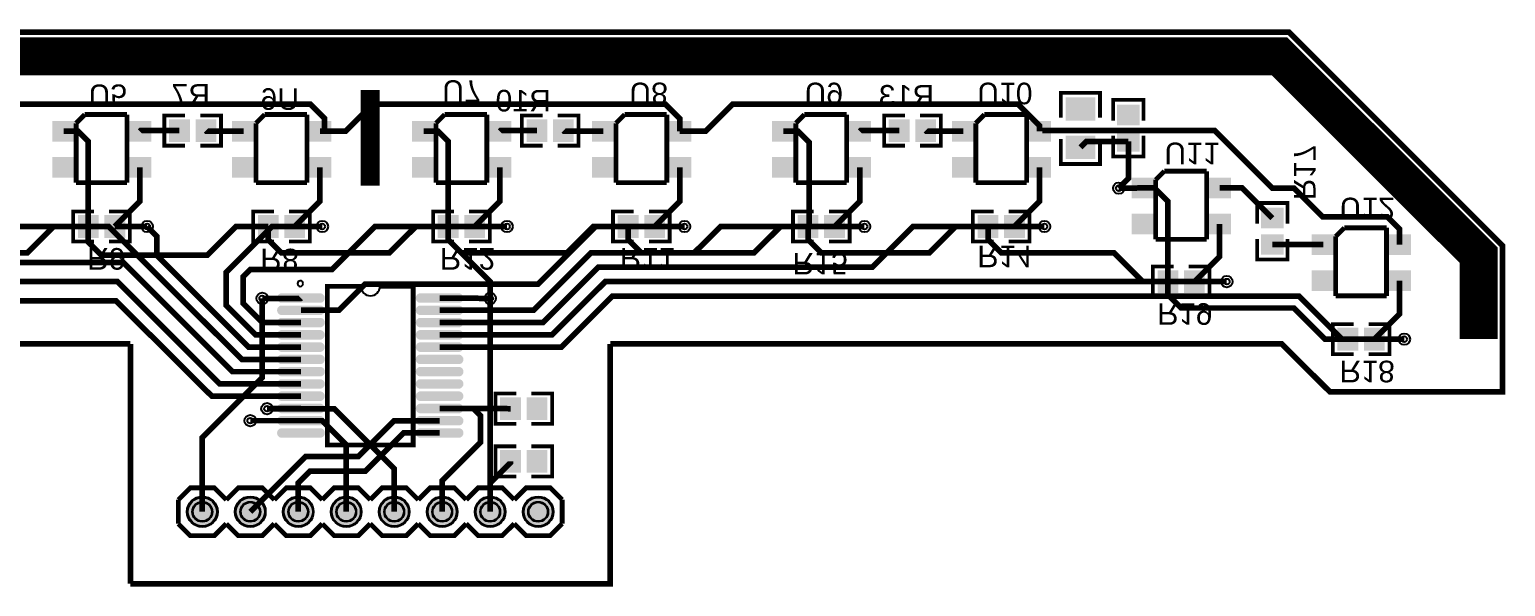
# Model space of a CAD drawing. Header units: millimetres. Extents: x -47 to 73, y 0 to 29.
# Drawn here: x -5.3 to 72.8, y -0.1 to 29.4 of the extents above; entities that cross this region are included whole.
import ezdxf

# ---------------------------------------------------------------- set-up
doc = ezdxf.new("R2010")
doc.units = ezdxf.units.MM
for name, color, linetype, true_color in [('BoardOutLine', 7, 'Continuous', 0xff00ff), ('BottomLayer', 7, 'Continuous', 0x0000ff), ('BottomPasteMaskLayer', 7, 'Continuous', 0x800000), ('BottomSilkLayer', 7, 'Continuous', 0x66cc33), ('BottomSolderMaskLayer', 7, 'Continuous', 0xaa00ff), ('Document', 7, 'Continuous', 0xffffff), ('Hole', 7, 'Continuous', 0x222222), ('Multi-Layer', 7, 'Continuous', 0xc0c0c0), ('TopLayer', 7, 'Continuous', 0xff0000), ('TopPasteMaskLayer', 7, 'Continuous', 0x808080), ('TopSilkLayer', 7, 'Continuous', 0xffcc00), ('TopSolderMaskLayer', 7, 'Continuous', 0x800080)]:
    doc.layers.add(name, color=color, linetype=linetype, true_color=true_color)
doc.styles.get("Standard").update_dxf_attribs({"font": 'arial.ttf'})

msp = doc.modelspace()

# ---------------------------------------------------------------- hatches: boundary and pattern name
at = {"layer": 'BottomLayer'}
for points in [[(-2.979, 23.465), (-2.979, 24.466), (-4.079, 24.466), (-4.079, 23.465)], [(1.058, 23.465), (1.058, 24.466), (-0.041, 24.466), (-0.041, 23.465)], [(3.102, 24.553), (2.102, 24.553), (2.102, 23.453), (3.102, 23.453)], [(4.502, 24.553), (3.502, 24.553), (3.502, 23.453), (4.502, 23.453)], [(6.546, 23.465), (6.546, 24.466), (5.446, 24.466), (5.446, 23.465)], [(10.583, 23.465), (10.583, 24.466), (9.484, 24.466), (9.484, 23.465)], [(16.071, 23.465), (16.071, 24.466), (14.971, 24.466), (14.971, 23.465)], [(20.108, 23.465), (20.108, 24.466), (19.009, 24.466), (19.009, 23.465)], [(22.025, 24.553), (21.025, 24.553), (21.025, 23.453), (22.025, 23.453)], [(23.425, 24.553), (22.425, 24.553), (22.425, 23.453), (23.425, 23.453)], [(25.596, 23.465), (25.596, 24.466), (24.496, 24.466), (24.496, 23.465)], [(29.633, 23.465), (29.633, 24.466), (28.534, 24.466), (28.534, 23.465)], [(35.121, 23.465), (35.121, 24.466), (34.021, 24.466), (34.021, 23.465)], [(39.158, 23.465), (39.158, 24.466), (38.059, 24.466), (38.059, 23.465)], [(41.202, 24.553), (40.202, 24.553), (40.202, 23.453), (41.202, 23.453)], [(42.602, 24.553), (41.602, 24.553), (41.602, 23.453), (42.602, 23.453)], [(44.646, 23.465), (44.646, 24.466), (43.546, 24.466), (43.546, 23.465)], [(48.683, 23.465), (48.683, 24.466), (47.584, 24.466), (47.584, 23.465)], [(-2.979, 21.56), (-2.979, 22.561), (-4.079, 22.561), (-4.079, 21.56)], [(1.058, 21.56), (1.058, 22.561), (-0.041, 22.561), (-0.041, 21.56)], [(6.546, 21.56), (6.546, 22.561), (5.446, 22.561), (5.446, 21.56)], [(10.583, 21.56), (10.583, 22.561), (9.484, 22.561), (9.484, 21.56)], [(16.071, 21.56), (16.071, 22.561), (14.971, 22.561), (14.971, 21.56)], [(20.108, 21.56), (20.108, 22.561), (19.009, 22.561), (19.009, 21.56)], [(25.596, 21.56), (25.596, 22.561), (24.496, 22.561), (24.496, 21.56)], [(29.633, 21.56), (29.633, 22.561), (28.534, 22.561), (28.534, 21.56)], [(35.121, 21.56), (35.121, 22.561), (34.021, 22.561), (34.021, 21.56)], [(39.158, 21.56), (39.158, 22.561), (38.059, 22.561), (38.059, 21.56)], [(44.646, 21.56), (44.646, 22.561), (43.546, 22.561), (43.546, 21.56)], [(48.683, 21.56), (48.683, 22.561), (47.584, 22.561), (47.584, 21.56)], [(54.17, 20.465), (54.17, 21.466), (53.07, 21.466), (53.07, 20.465)], [(58.207, 20.465), (58.207, 21.466), (57.108, 21.466), (57.108, 20.465)], [(54.17, 18.56), (54.17, 19.561), (53.07, 19.561), (53.07, 18.56)], [(58.207, 18.56), (58.207, 19.561), (57.108, 19.561), (57.108, 18.56)], [(61.002, 18.869), (61.002, 19.869), (59.902, 19.869), (59.902, 18.869)], [(-2.724, 18.373), (-1.724, 18.373), (-1.724, 19.473), (-2.724, 19.473)], [(-1.324, 18.373), (-0.324, 18.373), (-0.324, 19.473), (-1.324, 19.473)], [(6.801, 18.373), (7.801, 18.373), (7.801, 19.473), (6.801, 19.473)], [(8.201, 18.373), (9.201, 18.373), (9.201, 19.473), (8.201, 19.473)], [(16.326, 18.373), (17.326, 18.373), (17.326, 19.473), (16.326, 19.473)], [(17.726, 18.373), (18.726, 18.373), (18.726, 19.473), (17.726, 19.473)], [(25.851, 18.373), (26.851, 18.373), (26.851, 19.473), (25.851, 19.473)], [(27.251, 18.373), (28.251, 18.373), (28.251, 19.473), (27.251, 19.473)], [(35.376, 18.373), (36.376, 18.373), (36.376, 19.473), (35.376, 19.473)], [(36.776, 18.373), (37.776, 18.373), (37.776, 19.473), (36.776, 19.473)], [(44.901, 18.373), (45.901, 18.373), (45.901, 19.473), (44.901, 19.473)], [(46.301, 18.373), (47.301, 18.373), (47.301, 19.473), (46.301, 19.473)], [(61.002, 17.469), (61.002, 18.469), (59.902, 18.469), (59.902, 17.469)], [(63.695, 17.465), (63.695, 18.466), (62.595, 18.466), (62.595, 17.465)], [(67.732, 17.465), (67.732, 18.466), (66.633, 18.466), (66.633, 17.465)], [(54.426, 15.452), (55.426, 15.452), (55.426, 16.552), (54.426, 16.552)], [(55.826, 15.452), (56.826, 15.452), (56.826, 16.552), (55.826, 16.552)], [(63.695, 15.56), (63.695, 16.561), (62.595, 16.561), (62.595, 15.56)], [(67.732, 15.56), (67.732, 16.561), (66.633, 16.561), (66.633, 15.56)], [(63.951, 12.404), (64.951, 12.404), (64.951, 13.504), (63.951, 13.504)], [(65.351, 12.404), (66.351, 12.404), (66.351, 13.504), (65.351, 13.504)]]:
    msp.add_hatch(color=256, dxfattribs=at).paths.add_polyline_path(points)
at = {"layer": 'BottomPasteMaskLayer'}
for points in [[(-2.979, 23.465), (-2.979, 24.466), (-4.079, 24.466), (-4.079, 23.465)], [(1.058, 23.465), (1.058, 24.466), (-0.041, 24.466), (-0.041, 23.465)], [(3.102, 24.553), (2.102, 24.553), (2.102, 23.453), (3.102, 23.453)], [(4.502, 24.553), (3.502, 24.553), (3.502, 23.453), (4.502, 23.453)], [(6.546, 23.465), (6.546, 24.466), (5.446, 24.466), (5.446, 23.465)], [(10.583, 23.465), (10.583, 24.466), (9.484, 24.466), (9.484, 23.465)], [(16.071, 23.465), (16.071, 24.466), (14.971, 24.466), (14.971, 23.465)], [(20.108, 23.465), (20.108, 24.466), (19.009, 24.466), (19.009, 23.465)], [(22.025, 24.553), (21.025, 24.553), (21.025, 23.453), (22.025, 23.453)], [(23.425, 24.553), (22.425, 24.553), (22.425, 23.453), (23.425, 23.453)], [(25.596, 23.465), (25.596, 24.466), (24.496, 24.466), (24.496, 23.465)], [(29.633, 23.465), (29.633, 24.466), (28.534, 24.466), (28.534, 23.465)], [(35.121, 23.465), (35.121, 24.466), (34.021, 24.466), (34.021, 23.465)], [(39.158, 23.465), (39.158, 24.466), (38.059, 24.466), (38.059, 23.465)], [(41.202, 24.553), (40.202, 24.553), (40.202, 23.453), (41.202, 23.453)], [(42.602, 24.553), (41.602, 24.553), (41.602, 23.453), (42.602, 23.453)], [(44.646, 23.465), (44.646, 24.466), (43.546, 24.466), (43.546, 23.465)], [(48.683, 23.465), (48.683, 24.466), (47.584, 24.466), (47.584, 23.465)], [(-2.979, 21.56), (-2.979, 22.561), (-4.079, 22.561), (-4.079, 21.56)], [(1.058, 21.56), (1.058, 22.561), (-0.041, 22.561), (-0.041, 21.56)], [(6.546, 21.56), (6.546, 22.561), (5.446, 22.561), (5.446, 21.56)], [(10.583, 21.56), (10.583, 22.561), (9.484, 22.561), (9.484, 21.56)], [(16.071, 21.56), (16.071, 22.561), (14.971, 22.561), (14.971, 21.56)], [(20.108, 21.56), (20.108, 22.561), (19.009, 22.561), (19.009, 21.56)], [(25.596, 21.56), (25.596, 22.561), (24.496, 22.561), (24.496, 21.56)], [(29.633, 21.56), (29.633, 22.561), (28.534, 22.561), (28.534, 21.56)], [(35.121, 21.56), (35.121, 22.561), (34.021, 22.561), (34.021, 21.56)], [(39.158, 21.56), (39.158, 22.561), (38.059, 22.561), (38.059, 21.56)], [(44.646, 21.56), (44.646, 22.561), (43.546, 22.561), (43.546, 21.56)], [(48.683, 21.56), (48.683, 22.561), (47.584, 22.561), (47.584, 21.56)], [(54.17, 20.465), (54.17, 21.466), (53.07, 21.466), (53.07, 20.465)], [(58.207, 20.465), (58.207, 21.466), (57.108, 21.466), (57.108, 20.465)], [(54.17, 18.56), (54.17, 19.561), (53.07, 19.561), (53.07, 18.56)], [(58.207, 18.56), (58.207, 19.561), (57.108, 19.561), (57.108, 18.56)], [(61.002, 18.869), (61.002, 19.869), (59.902, 19.869), (59.902, 18.869)], [(-2.724, 18.373), (-1.724, 18.373), (-1.724, 19.473), (-2.724, 19.473)], [(-1.324, 18.373), (-0.324, 18.373), (-0.324, 19.473), (-1.324, 19.473)], [(6.801, 18.373), (7.801, 18.373), (7.801, 19.473), (6.801, 19.473)], [(8.201, 18.373), (9.201, 18.373), (9.201, 19.473), (8.201, 19.473)], [(16.326, 18.373), (17.326, 18.373), (17.326, 19.473), (16.326, 19.473)], [(17.726, 18.373), (18.726, 18.373), (18.726, 19.473), (17.726, 19.473)], [(25.851, 18.373), (26.851, 18.373), (26.851, 19.473), (25.851, 19.473)], [(27.251, 18.373), (28.251, 18.373), (28.251, 19.473), (27.251, 19.473)], [(35.376, 18.373), (36.376, 18.373), (36.376, 19.473), (35.376, 19.473)], [(36.776, 18.373), (37.776, 18.373), (37.776, 19.473), (36.776, 19.473)], [(44.901, 18.373), (45.901, 18.373), (45.901, 19.473), (44.901, 19.473)], [(46.301, 18.373), (47.301, 18.373), (47.301, 19.473), (46.301, 19.473)], [(61.002, 17.469), (61.002, 18.469), (59.902, 18.469), (59.902, 17.469)], [(63.695, 17.465), (63.695, 18.466), (62.595, 18.466), (62.595, 17.465)], [(67.732, 17.465), (67.732, 18.466), (66.633, 18.466), (66.633, 17.465)], [(54.426, 15.452), (55.426, 15.452), (55.426, 16.552), (54.426, 16.552)], [(55.826, 15.452), (56.826, 15.452), (56.826, 16.552), (55.826, 16.552)], [(63.695, 15.56), (63.695, 16.561), (62.595, 16.561), (62.595, 15.56)], [(67.732, 15.56), (67.732, 16.561), (66.633, 16.561), (66.633, 15.56)], [(63.951, 12.404), (64.951, 12.404), (64.951, 13.504), (63.951, 13.504)], [(65.351, 12.404), (66.351, 12.404), (66.351, 13.504), (65.351, 13.504)]]:
    msp.add_hatch(color=256, dxfattribs=at).paths.add_polyline_path(points)
at = {"layer": 'BottomSolderMaskLayer'}
for points in [[(-2.924, 23.419), (-2.924, 24.512), (-4.135, 24.512), (-4.135, 23.419)], [(1.114, 23.419), (1.114, 24.512), (-0.096, 24.512), (-0.096, 23.419)], [(3.153, 24.604), (2.051, 24.604), (2.051, 23.402), (3.153, 23.402)], [(4.553, 24.604), (3.451, 24.604), (3.451, 23.402), (4.553, 23.402)], [(6.601, 23.419), (6.601, 24.512), (5.39, 24.512), (5.39, 23.419)], [(10.639, 23.419), (10.639, 24.512), (9.429, 24.512), (9.429, 23.419)], [(16.126, 23.419), (16.126, 24.512), (14.915, 24.512), (14.915, 23.419)], [(20.164, 23.419), (20.164, 24.512), (18.954, 24.512), (18.954, 23.419)], [(22.076, 24.604), (20.974, 24.604), (20.974, 23.402), (22.076, 23.402)], [(23.476, 24.604), (22.374, 24.604), (22.374, 23.402), (23.476, 23.402)], [(25.651, 23.419), (25.651, 24.512), (24.44, 24.512), (24.44, 23.419)], [(29.689, 23.419), (29.689, 24.512), (28.479, 24.512), (28.479, 23.419)], [(35.176, 23.419), (35.176, 24.512), (33.965, 24.512), (33.965, 23.419)], [(39.214, 23.419), (39.214, 24.512), (38.004, 24.512), (38.004, 23.419)], [(41.253, 24.604), (40.151, 24.604), (40.151, 23.402), (41.253, 23.402)], [(42.653, 24.604), (41.551, 24.604), (41.551, 23.402), (42.653, 23.402)], [(44.701, 23.419), (44.701, 24.512), (43.49, 24.512), (43.49, 23.419)], [(48.739, 23.419), (48.739, 24.512), (47.529, 24.512), (47.529, 23.419)], [(-2.924, 21.514), (-2.924, 22.607), (-4.135, 22.607), (-4.135, 21.514)], [(1.114, 21.514), (1.114, 22.607), (-0.096, 22.607), (-0.096, 21.514)], [(6.601, 21.514), (6.601, 22.607), (5.39, 22.607), (5.39, 21.514)], [(10.639, 21.514), (10.639, 22.607), (9.429, 22.607), (9.429, 21.514)], [(16.126, 21.514), (16.126, 22.607), (14.915, 22.607), (14.915, 21.514)], [(20.164, 21.514), (20.164, 22.607), (18.954, 22.607), (18.954, 21.514)], [(25.651, 21.514), (25.651, 22.607), (24.44, 22.607), (24.44, 21.514)], [(29.689, 21.514), (29.689, 22.607), (28.479, 22.607), (28.479, 21.514)], [(35.176, 21.514), (35.176, 22.607), (33.965, 22.607), (33.965, 21.514)], [(39.214, 21.514), (39.214, 22.607), (38.004, 22.607), (38.004, 21.514)], [(44.701, 21.514), (44.701, 22.607), (43.49, 22.607), (43.49, 21.514)], [(48.739, 21.514), (48.739, 22.607), (47.529, 22.607), (47.529, 21.514)], [(54.225, 20.419), (54.225, 21.512), (53.014, 21.512), (53.014, 20.419)], [(58.263, 20.419), (58.263, 21.512), (57.053, 21.512), (57.053, 20.419)], [(54.225, 18.514), (54.225, 19.607), (53.014, 19.607), (53.014, 18.514)], [(58.263, 18.514), (58.263, 19.607), (57.053, 19.607), (57.053, 18.514)], [(61.058, 18.823), (61.058, 19.915), (59.846, 19.915), (59.846, 18.823)], [(-2.775, 18.322), (-1.673, 18.322), (-1.673, 19.524), (-2.775, 19.524)], [(-1.375, 18.322), (-0.273, 18.322), (-0.273, 19.524), (-1.375, 19.524)], [(6.75, 18.322), (7.852, 18.322), (7.852, 19.524), (6.75, 19.524)], [(8.15, 18.322), (9.252, 18.322), (9.252, 19.524), (8.15, 19.524)], [(16.275, 18.322), (17.377, 18.322), (17.377, 19.524), (16.275, 19.524)], [(17.675, 18.322), (18.777, 18.322), (18.777, 19.524), (17.675, 19.524)], [(25.8, 18.322), (26.902, 18.322), (26.902, 19.524), (25.8, 19.524)], [(27.2, 18.322), (28.302, 18.322), (28.302, 19.524), (27.2, 19.524)], [(35.325, 18.322), (36.427, 18.322), (36.427, 19.524), (35.325, 19.524)], [(36.725, 18.322), (37.827, 18.322), (37.827, 19.524), (36.725, 19.524)], [(44.85, 18.322), (45.952, 18.322), (45.952, 19.524), (44.85, 19.524)], [(46.25, 18.322), (47.352, 18.322), (47.352, 19.524), (46.25, 19.524)], [(61.058, 17.423), (61.058, 18.515), (59.846, 18.515), (59.846, 17.423)], [(63.75, 17.419), (63.75, 18.512), (62.539, 18.512), (62.539, 17.419)], [(67.788, 17.419), (67.788, 18.512), (66.578, 18.512), (66.578, 17.419)], [(54.375, 15.401), (55.477, 15.401), (55.477, 16.603), (54.375, 16.603)], [(55.775, 15.401), (56.877, 15.401), (56.877, 16.603), (55.775, 16.603)], [(63.75, 15.514), (63.75, 16.607), (62.539, 16.607), (62.539, 15.514)], [(67.788, 15.514), (67.788, 16.607), (66.578, 16.607), (66.578, 15.514)], [(63.9, 12.353), (65.002, 12.353), (65.002, 13.555), (63.9, 13.555)], [(65.3, 12.353), (66.402, 12.353), (66.402, 13.555), (65.3, 13.555)], [(2.997, 3.81, 1), (4.623, 3.81, 1)], [(5.537, 3.81, 1), (7.163, 3.81, 1)], [(8.077, 3.81, 1), (9.703, 3.81, 1)], [(10.617, 3.81, 1), (12.243, 3.81, 1)], [(13.157, 3.81, 1), (14.783, 3.81, 1)], [(15.697, 3.81, 1), (17.323, 3.81, 1)], [(18.237, 3.81, 1), (19.863, 3.81, 1)], [(20.777, 3.81, 1), (22.403, 3.81, 1)]]:
    msp.add_hatch(color=256, dxfattribs=at).paths.add_polyline_path(points)
at = {"layer": 'Multi-Layer'}
for points in [[(3.048, 3.81, 1), (4.572, 3.81, 1)], [(5.588, 3.81, 1), (7.112, 3.81, 1)], [(8.128, 3.81, 1), (9.652, 3.81, 1)], [(10.668, 3.81, 1), (12.192, 3.81, 1)], [(13.208, 3.81, 1), (14.732, 3.81, 1)], [(15.748, 3.81, 1), (17.272, 3.81, 1)], [(18.288, 3.81, 1), (19.812, 3.81, 1)], [(20.828, 3.81, 1), (22.352, 3.81, 1)]]:
    msp.add_hatch(color=256, dxfattribs=at).paths.add_polyline_path(points)
at = {"layer": 'TopLayer'}
for points in [[(49.567, 24.566), (49.567, 25.726), (51.017, 25.726), (51.017, 24.566)], [(53.382, 25.33), (53.382, 24.33), (52.282, 24.33), (52.282, 25.33)], [(49.567, 22.534), (49.567, 23.694), (51.017, 23.694), (51.017, 22.534)], [(53.382, 23.93), (53.382, 22.93), (52.282, 22.93), (52.282, 23.93)], [(8.18, 14.931, -0.785398), (8.18, 15.331), (9.88, 15.331, -0.785398), (9.88, 14.931)], [(15.52, 14.931, -0.785398), (15.52, 15.331), (17.22, 15.331, -0.785398), (17.22, 14.931)], [(8.18, 14.283, -0.785398), (8.18, 14.683), (9.88, 14.683, -0.785398), (9.88, 14.283)], [(15.52, 14.283, -0.785398), (15.52, 14.683), (17.22, 14.683, -0.785398), (17.22, 14.283)], [(8.18, 13.633, -0.785398), (8.18, 14.033), (9.88, 14.033, -0.785398), (9.88, 13.633)], [(8.18, 12.983, -0.785398), (8.18, 13.383), (9.88, 13.383, -0.785398), (9.88, 12.983)], [(15.52, 13.633, -0.785398), (15.52, 14.033), (17.22, 14.033, -0.785398), (17.22, 13.633)], [(15.52, 12.983, -0.785398), (15.52, 13.383), (17.22, 13.383, -0.785398), (17.22, 12.983)], [(8.18, 12.332, -0.785398), (8.18, 12.732), (9.88, 12.732, -0.785398), (9.88, 12.332)], [(15.52, 12.332, -0.785398), (15.52, 12.732), (17.22, 12.732, -0.785398), (17.22, 12.332)], [(8.18, 11.682, -0.785398), (8.18, 12.082), (9.88, 12.082, -0.785398), (9.88, 11.682)], [(15.52, 11.682, -0.785398), (15.52, 12.082), (17.22, 12.082, -0.785398), (17.22, 11.682)], [(8.18, 11.032, -0.785398), (8.18, 11.432), (9.88, 11.432, -0.785398), (9.88, 11.032)], [(15.52, 11.032, -0.785398), (15.52, 11.432), (17.22, 11.432, -0.785398), (17.22, 11.032)], [(8.18, 10.382, -0.785398), (8.18, 10.782), (9.88, 10.782, -0.785398), (9.88, 10.382)], [(15.52, 10.382, -0.785398), (15.52, 10.782), (17.22, 10.782, -0.785398), (17.22, 10.382)], [(8.18, 9.731, -0.785398), (8.18, 10.131), (9.88, 10.131, -0.785398), (9.88, 9.731)], [(8.18, 9.081, -0.785398), (8.18, 9.481), (9.88, 9.481, -0.785398), (9.88, 9.081)], [(15.52, 9.731, -0.785398), (15.52, 10.131), (17.22, 10.131, -0.785398), (17.22, 9.731)], [(15.52, 9.081, -0.785398), (15.52, 9.481), (17.22, 9.481, -0.785398), (17.22, 9.081)], [(20.628, 8.721), (19.628, 8.721), (19.628, 9.821), (20.628, 9.821)], [(22.028, 8.721), (21.028, 8.721), (21.028, 9.821), (22.028, 9.821)], [(8.18, 8.431, -0.785398), (8.18, 8.831), (9.88, 8.831, -0.785398), (9.88, 8.431)], [(15.52, 8.431, -0.785398), (15.52, 8.831), (17.22, 8.831, -0.785398), (17.22, 8.431)], [(8.18, 7.783, -0.785398), (8.18, 8.183), (9.88, 8.183, -0.785398), (9.88, 7.783)], [(15.52, 7.783, -0.785398), (15.52, 8.183), (17.22, 8.183, -0.785398), (17.22, 7.783)], [(19.628, 7.027), (20.628, 7.027), (20.628, 5.927), (19.628, 5.927)], [(21.028, 7.027), (22.028, 7.027), (22.028, 5.927), (21.028, 5.927)]]:
    msp.add_hatch(color=256, dxfattribs=at).paths.add_polyline_path(points)
at = {"layer": 'TopPasteMaskLayer'}
for points in [[(49.567, 24.566), (49.567, 25.726), (51.017, 25.726), (51.017, 24.566)], [(53.382, 25.33), (53.382, 24.33), (52.282, 24.33), (52.282, 25.33)], [(49.567, 22.534), (49.567, 23.694), (51.017, 23.694), (51.017, 22.534)], [(53.382, 23.93), (53.382, 22.93), (52.282, 22.93), (52.282, 23.93)], [(8.18, 14.931, -0.785398), (8.18, 15.331), (9.88, 15.331, -0.785398), (9.88, 14.931)], [(15.52, 14.931, -0.785398), (15.52, 15.331), (17.22, 15.331, -0.785398), (17.22, 14.931)], [(8.18, 14.283, -0.785398), (8.18, 14.683), (9.88, 14.683, -0.785398), (9.88, 14.283)], [(15.52, 14.283, -0.785398), (15.52, 14.683), (17.22, 14.683, -0.785398), (17.22, 14.283)], [(8.18, 13.633, -0.785398), (8.18, 14.033), (9.88, 14.033, -0.785398), (9.88, 13.633)], [(8.18, 12.983, -0.785398), (8.18, 13.383), (9.88, 13.383, -0.785398), (9.88, 12.983)], [(15.52, 13.633, -0.785398), (15.52, 14.033), (17.22, 14.033, -0.785398), (17.22, 13.633)], [(15.52, 12.983, -0.785398), (15.52, 13.383), (17.22, 13.383, -0.785398), (17.22, 12.983)], [(8.18, 12.332, -0.785398), (8.18, 12.732), (9.88, 12.732, -0.785398), (9.88, 12.332)], [(15.52, 12.332, -0.785398), (15.52, 12.732), (17.22, 12.732, -0.785398), (17.22, 12.332)], [(8.18, 11.682, -0.785398), (8.18, 12.082), (9.88, 12.082, -0.785398), (9.88, 11.682)], [(15.52, 11.682, -0.785398), (15.52, 12.082), (17.22, 12.082, -0.785398), (17.22, 11.682)], [(8.18, 11.032, -0.785398), (8.18, 11.432), (9.88, 11.432, -0.785398), (9.88, 11.032)], [(15.52, 11.032, -0.785398), (15.52, 11.432), (17.22, 11.432, -0.785398), (17.22, 11.032)], [(8.18, 10.382, -0.785398), (8.18, 10.782), (9.88, 10.782, -0.785398), (9.88, 10.382)], [(15.52, 10.382, -0.785398), (15.52, 10.782), (17.22, 10.782, -0.785398), (17.22, 10.382)], [(8.18, 9.731, -0.785398), (8.18, 10.131), (9.88, 10.131, -0.785398), (9.88, 9.731)], [(8.18, 9.081, -0.785398), (8.18, 9.481), (9.88, 9.481, -0.785398), (9.88, 9.081)], [(15.52, 9.731, -0.785398), (15.52, 10.131), (17.22, 10.131, -0.785398), (17.22, 9.731)], [(15.52, 9.081, -0.785398), (15.52, 9.481), (17.22, 9.481, -0.785398), (17.22, 9.081)], [(20.628, 8.721), (19.628, 8.721), (19.628, 9.821), (20.628, 9.821)], [(22.028, 8.721), (21.028, 8.721), (21.028, 9.821), (22.028, 9.821)], [(8.18, 8.431, -0.785398), (8.18, 8.831), (9.88, 8.831, -0.785398), (9.88, 8.431)], [(15.52, 8.431, -0.785398), (15.52, 8.831), (17.22, 8.831, -0.785398), (17.22, 8.431)], [(8.18, 7.783, -0.785398), (8.18, 8.183), (9.88, 8.183, -0.785398), (9.88, 7.783)], [(15.52, 7.783, -0.785398), (15.52, 8.183), (17.22, 8.183, -0.785398), (17.22, 7.783)], [(19.628, 7.027), (20.628, 7.027), (20.628, 5.927), (19.628, 5.927)], [(21.028, 7.027), (22.028, 7.027), (22.028, 5.927), (21.028, 5.927)]]:
    msp.add_hatch(color=256, dxfattribs=at).paths.add_polyline_path(points)
at = {"layer": 'TopSolderMaskLayer'}
for points in [[(49.504, 24.525), (49.504, 25.767), (51.08, 25.767), (51.08, 24.525)], [(53.438, 25.376), (53.438, 24.284), (52.226, 24.284), (52.226, 25.376)], [(49.504, 22.493), (49.504, 23.735), (51.08, 23.735), (51.08, 22.493)], [(53.438, 23.976), (53.438, 22.884), (52.226, 22.884), (52.226, 23.976)], [(7.964, 14.88, -0.785398), (7.964, 15.382), (10.096, 15.382, -0.785398), (10.096, 14.88)], [(15.304, 14.88, -0.785398), (15.304, 15.382), (17.436, 15.382, -0.785398), (17.436, 14.88)], [(7.964, 14.232, -0.785398), (7.964, 14.734), (10.096, 14.734, -0.785398), (10.096, 14.232)], [(7.964, 13.582, -0.785398), (7.964, 14.084), (10.096, 14.084, -0.785398), (10.096, 13.582)], [(15.304, 14.232, -0.785398), (15.304, 14.734), (17.436, 14.734, -0.785398), (17.436, 14.232)], [(15.304, 13.582, -0.785398), (15.304, 14.084), (17.436, 14.084, -0.785398), (17.436, 13.582)], [(7.964, 12.932, -0.785398), (7.964, 13.433), (10.096, 13.433, -0.785398), (10.096, 12.932)], [(15.304, 12.932, -0.785398), (15.304, 13.433), (17.436, 13.433, -0.785398), (17.436, 12.932)], [(7.964, 12.282, -0.785398), (7.964, 12.783), (10.096, 12.783, -0.785398), (10.096, 12.282)], [(15.304, 12.282, -0.785398), (15.304, 12.783), (17.436, 12.783, -0.785398), (17.436, 12.282)], [(7.964, 11.631, -0.785398), (7.964, 12.133), (10.096, 12.133, -0.785398), (10.096, 11.631)], [(15.304, 11.631, -0.785398), (15.304, 12.133), (17.436, 12.133, -0.785398), (17.436, 11.631)], [(7.964, 10.981, -0.785398), (7.964, 11.483), (10.096, 11.483, -0.785398), (10.096, 10.981)], [(15.304, 10.981, -0.785398), (15.304, 11.483), (17.436, 11.483, -0.785398), (17.436, 10.981)], [(7.964, 10.331, -0.785398), (7.964, 10.832), (10.096, 10.832, -0.785398), (10.096, 10.331)], [(7.964, 9.681, -0.785398), (7.964, 10.182), (10.096, 10.182, -0.785398), (10.096, 9.681)], [(15.304, 10.331, -0.785398), (15.304, 10.832), (17.436, 10.832, -0.785398), (17.436, 10.331)], [(15.304, 9.681, -0.785398), (15.304, 10.182), (17.436, 10.182, -0.785398), (17.436, 9.681)], [(7.964, 9.03, -0.785398), (7.964, 9.532), (10.096, 9.532, -0.785398), (10.096, 9.03)], [(15.304, 9.03, -0.785398), (15.304, 9.532), (17.436, 9.532, -0.785398), (17.436, 9.03)], [(20.679, 8.67), (19.577, 8.67), (19.577, 9.872), (20.679, 9.872)], [(22.079, 8.67), (20.977, 8.67), (20.977, 9.872), (22.079, 9.872)], [(7.964, 8.38, -0.785398), (7.964, 8.882), (10.096, 8.882, -0.785398), (10.096, 8.38)], [(15.304, 8.38, -0.785398), (15.304, 8.882), (17.436, 8.882, -0.785398), (17.436, 8.38)], [(7.964, 7.732, -0.785398), (7.964, 8.234), (10.096, 8.234, -0.785398), (10.096, 7.732)], [(15.304, 7.732, -0.785398), (15.304, 8.234), (17.436, 8.234, -0.785398), (17.436, 7.732)], [(19.577, 7.078), (20.679, 7.078), (20.679, 5.876), (19.577, 5.876)], [(20.977, 7.078), (22.079, 7.078), (22.079, 5.876), (20.977, 5.876)], [(2.997, 3.81, 1), (4.623, 3.81, 1)], [(5.537, 3.81, 1), (7.163, 3.81, 1)], [(8.077, 3.81, 1), (9.703, 3.81, 1)], [(10.617, 3.81, 1), (12.243, 3.81, 1)], [(13.157, 3.81, 1), (14.783, 3.81, 1)], [(15.697, 3.81, 1), (17.323, 3.81, 1)], [(18.237, 3.81, 1), (19.863, 3.81, 1)], [(20.777, 3.81, 1), (22.403, 3.81, 1)]]:
    msp.add_hatch(color=256, dxfattribs=at).paths.add_polyline_path(points)

# ---------------------------------------------------------------- linework, layer by layer
at = {"layer": 'BoardOutLine', "const_width": 0.3}
for points in [[(0, 12.7), (-35.56, 12.7), (-38.1, 10.16), (-47.244, 10.16), (-47.244, 17.78), (-35.814, 29.21), (61.341, 29.21), (72.644, 17.907), (72.644, 10.16), (63.5, 10.16), (60.96, 12.7), (25.4, 12.7)], [(0, 0), (25.4, 0), (25.4, 12.7)], [(0, 0), (0, 12.7)]]:
    msp.add_lwpolyline(points, dxfattribs=at)
at = {"layer": 'BottomLayer', "const_width": 0.3}
for points in [[(10.27, 23.965), (10.27, 24.655), (9.525, 25.4), (-6.223, 25.4), (-7.658, 23.965), (-9.016, 23.965)], [(29.084, 23.965), (29.084, 24.637), (28.321, 25.4), (12.827, 25.4), (11.392, 23.965), (10.034, 23.965)], [(48.134, 23.965), (48.134, 24.256), (46.99, 25.4), (31.877, 25.4), (30.442, 23.965), (29.084, 23.965)], [(-3.529, 23.965), (-2.756, 23.965), (-2.224, 23.433), (-2.224, 18.923)], [(0.509, 23.965), (0.547, 24.003), (2.602, 24.003)], [(4.002, 24.003), (4.04, 23.965), (5.996, 23.965)], [(15.521, 23.965), (16.294, 23.965), (16.826, 23.433), (16.826, 18.923)], [(19.559, 23.965), (19.597, 24.003), (21.525, 24.003)], [(22.925, 24.003), (22.963, 23.965), (25.046, 23.965)], [(34.571, 23.965), (35.344, 23.965), (35.941, 23.368), (35.941, 18.923), (35.876, 18.923)], [(38.609, 23.965), (38.647, 24.003), (40.702, 24.003)], [(42.102, 24.003), (42.14, 23.965), (44.096, 23.965)], [(67.183, 17.965), (67.183, 18.796), (66.548, 19.431), (63.119, 19.431), (61.595, 20.955), (60.452, 20.955), (57.404, 24.003), (48.133, 24.003), (48.133, 23.965)], [(-0.824, 18.923), (0.509, 20.256), (0.509, 22.06)], [(8.701, 18.923), (10.034, 20.256), (10.034, 22.06)], [(18.226, 18.923), (19.559, 20.256), (19.559, 22.06)], [(27.751, 18.923), (29.084, 20.256), (29.084, 22.06)], [(37.276, 18.923), (38.609, 20.256), (38.609, 22.06)], [(46.801, 18.923), (48.134, 20.256), (48.134, 22.06)], [(52.324, 20.955), (53.619, 20.965)], [(53.62, 20.965), (54.219, 20.965), (54.926, 20.258), (54.926, 16.002)], [(60.452, 19.369), (58.856, 20.965), (57.658, 20.965)], [(-11.749, 18.923), (-11.749, 18.226), (-11.049, 17.526), (-5.461, 17.526), (-4.064, 18.923), (-2.224, 18.923)], [(-2.224, 18.923), (-2.224, 18.099), (-1.524, 17.399), (4.064, 17.399), (5.588, 18.923), (7.301, 18.923)], [(-0.824, 18.923), (0.889, 18.923)], [(7.301, 18.923), (7.301, 18.226), (8.001, 17.526), (13.716, 17.526), (15.113, 18.923), (16.826, 18.923)], [(8.701, 18.923), (10.16, 18.923)], [(16.826, 18.923), (16.826, 18.226), (17.526, 17.526), (23.114, 17.526), (24.511, 18.923), (26.351, 18.923)], [(18.226, 18.923), (19.939, 18.923)], [(26.351, 18.923), (26.351, 18.226), (27.051, 17.526), (33.02, 17.526), (34.417, 18.923), (35.876, 18.923)], [(27.751, 18.923), (29.337, 18.923)], [(35.876, 18.923), (35.876, 18.226), (36.576, 17.526), (42.291, 17.526), (43.688, 18.923), (45.401, 18.923)], [(37.276, 18.923), (38.862, 18.923)], [(45.401, 18.923), (45.401, 18.226), (46.101, 17.526), (52.07, 17.526), (53.594, 16.002), (54.926, 16.002)], [(46.801, 18.923), (48.387, 18.923)], [(56.326, 16.002), (57.658, 17.334), (57.658, 19.06)], [(60.452, 17.968), (63.144, 17.965)], [(19.05, 15.113), (19.05, 16.002), (17.526, 17.526)], [(54.926, 16.002), (54.926, 15.305), (55.626, 14.605), (61.595, 14.605), (63.246, 12.954), (64.451, 12.954)], [(56.326, 16.002), (58.039, 16.002)], [(65.851, 12.954), (67.183, 14.286), (67.183, 16.06)], [(3.81, 3.81), (3.81, 7.747), (6.985, 10.922), (6.985, 15.113)], [(19.05, 3.81), (19.05, 15.113)], [(65.851, 12.954), (67.437, 12.954)], [(7.239, 9.271), (10.795, 9.271), (13.97, 6.096), (13.97, 3.81)], [(6.35, 8.636), (10.16, 8.636), (11.43, 7.366), (11.43, 3.81)]]:
    msp.add_lwpolyline(points, dxfattribs=at)
at = {"layer": 'BottomSilkLayer'}
for points, const_width in [([(-2.413, 24.854), (-2.87, 24.397)], 0.254), ([(-2.87, 21.247), (-2.87, 24.397)], 0.254), ([(-2.413, 24.854), (-0.178, 24.854)], 0.254), ([(-0.178, 21.247), (-0.178, 24.854)], 0.254), ([(2.902, 24.803), (1.802, 24.803), (1.802, 23.203), (2.902, 23.203)], 0.2), ([(3.702, 24.803), (4.802, 24.803), (4.802, 23.803), (4.802, 23.203), (3.702, 23.203)], 0.2), ([(7.112, 24.854), (6.655, 24.397)], 0.254), ([(6.655, 21.247), (6.655, 24.397)], 0.254), ([(7.112, 24.854), (9.347, 24.854)], 0.254), ([(9.347, 21.247), (9.347, 24.854)], 0.254), ([(16.637, 24.854), (16.18, 24.397)], 0.254), ([(16.18, 21.247), (16.18, 24.397)], 0.254), ([(16.637, 24.854), (18.872, 24.854)], 0.254), ([(18.872, 21.247), (18.872, 24.854)], 0.254), ([(21.825, 24.803), (20.725, 24.803), (20.725, 23.203), (21.825, 23.203)], 0.2), ([(22.625, 24.803), (23.725, 24.803), (23.725, 23.803), (23.725, 23.203), (22.625, 23.203)], 0.2), ([(26.162, 24.854), (25.705, 24.397)], 0.254), ([(25.705, 21.247), (25.705, 24.397)], 0.254), ([(26.162, 24.854), (28.397, 24.854)], 0.254), ([(28.397, 21.247), (28.397, 24.854)], 0.254), ([(35.687, 24.854), (35.23, 24.397)], 0.254), ([(35.23, 21.247), (35.23, 24.397)], 0.254), ([(35.687, 24.854), (37.922, 24.854)], 0.254), ([(37.922, 21.247), (37.922, 24.854)], 0.254), ([(41.002, 24.803), (39.902, 24.803), (39.902, 23.203), (41.002, 23.203)], 0.2), ([(41.802, 24.803), (42.902, 24.803), (42.902, 23.803), (42.902, 23.203), (41.802, 23.203)], 0.2), ([(45.212, 24.854), (44.755, 24.397)], 0.254), ([(44.755, 21.247), (44.755, 24.397)], 0.254), ([(45.212, 24.854), (47.447, 24.854)], 0.254), ([(47.447, 21.247), (47.447, 24.854)], 0.254), ([(54.736, 21.854), (54.279, 21.397)], 0.254), ([(54.736, 21.854), (56.971, 21.854)], 0.254), ([(56.971, 18.247), (56.971, 21.854)], 0.254), ([(-2.87, 21.247), (-0.178, 21.247)], 0.254), ([(6.655, 21.247), (9.347, 21.247)], 0.254), ([(16.18, 21.247), (18.872, 21.247)], 0.254), ([(25.705, 21.247), (28.397, 21.247)], 0.254), ([(35.23, 21.247), (37.922, 21.247)], 0.254), ([(44.755, 21.247), (47.447, 21.247)], 0.254), ([(54.279, 18.247), (54.279, 21.397)], 0.254), ([(-1.924, 18.123), (-3.024, 18.123), (-3.024, 19.123), (-3.024, 19.723), (-1.924, 19.723)], 0.2), ([(-1.124, 18.123), (-0.024, 18.123), (-0.024, 19.723), (-1.124, 19.723)], 0.2), ([(7.601, 18.123), (6.501, 18.123), (6.501, 19.123), (6.501, 19.723), (7.601, 19.723)], 0.2), ([(8.401, 18.123), (9.501, 18.123), (9.501, 19.723), (8.401, 19.723)], 0.2), ([(17.126, 18.123), (16.026, 18.123), (16.026, 19.123), (16.026, 19.723), (17.126, 19.723)], 0.2), ([(17.926, 18.123), (19.026, 18.123), (19.026, 19.723), (17.926, 19.723)], 0.2), ([(26.651, 18.123), (25.551, 18.123), (25.551, 19.123), (25.551, 19.723), (26.651, 19.723)], 0.2), ([(27.451, 18.123), (28.551, 18.123), (28.551, 19.723), (27.451, 19.723)], 0.2), ([(36.176, 18.123), (35.076, 18.123), (35.076, 19.123), (35.076, 19.723), (36.176, 19.723)], 0.2), ([(36.976, 18.123), (38.076, 18.123), (38.076, 19.723), (36.976, 19.723)], 0.2), ([(45.701, 18.123), (44.601, 18.123), (44.601, 19.123), (44.601, 19.723), (45.701, 19.723)], 0.2), ([(46.501, 18.123), (47.601, 18.123), (47.601, 19.723), (46.501, 19.723)], 0.2), ([(61.252, 19.069), (61.252, 20.169), (59.652, 20.169), (59.652, 19.069)], 0.2), ([(64.261, 18.854), (63.804, 18.397)], 0.254), ([(64.261, 18.854), (66.496, 18.854)], 0.254), ([(66.496, 15.247), (66.496, 18.854)], 0.254), ([(54.279, 18.247), (56.971, 18.247)], 0.254), ([(61.252, 18.269), (61.252, 17.169), (60.252, 17.169), (59.652, 17.169), (59.652, 18.269)], 0.2), ([(63.804, 15.247), (63.804, 18.397)], 0.254), ([(55.226, 15.202), (54.126, 15.202), (54.126, 16.202), (54.126, 16.802), (55.226, 16.802)], 0.2), ([(56.026, 15.202), (57.126, 15.202), (57.126, 16.802), (56.026, 16.802)], 0.2), ([(63.804, 15.247), (66.496, 15.247)], 0.254), ([(64.751, 12.154), (63.651, 12.154), (63.651, 13.154), (63.651, 13.754), (64.751, 13.754)], 0.2), ([(65.551, 12.154), (66.651, 12.154), (66.651, 13.754), (65.551, 13.754)], 0.2)]:
    msp.add_lwpolyline(points, dxfattribs=dict(at, const_width=const_width))
at = {"layer": 'BottomSolderMaskLayer'}
for centre, radius in [((3.81, 3.81), 0.813), ((3.81, 3.81), 0.533), ((6.35, 3.81), 0.813), ((6.35, 3.81), 0.533), ((8.89, 3.81), 0.813), ((8.89, 3.81), 0.533), ((11.43, 3.81), 0.813), ((11.43, 3.81), 0.533), ((13.97, 3.81), 0.813), ((13.97, 3.81), 0.533), ((16.51, 3.81), 0.813), ((16.51, 3.81), 0.533), ((19.05, 3.81), 0.813), ((19.05, 3.81), 0.533), ((21.59, 3.81), 0.813), ((21.59, 3.81), 0.533)]:
    msp.add_circle(centre, radius, dxfattribs=at)
at = {"layer": 'Document', "const_width": 2}
for points in [[(-22.86, 27.94), (48.26, 27.94)], [(48.26, 27.94), (60.833, 27.94), (71.374, 17.399), (71.374, 12.954)]]:
    msp.add_lwpolyline(points, dxfattribs=at)
at = {"layer": 'Hole'}
for centre in [(52.324, 20.955), (0.889, 18.923), (10.16, 18.923), (19.939, 18.923), (29.337, 18.923), (38.862, 18.923), (48.387, 18.923), (58.039, 16.002), (6.985, 15.113), (19.05, 15.113), (67.437, 12.954), (7.239, 9.271), (6.35, 8.636)]:
    msp.add_circle(centre, 0.152, dxfattribs=at)
at = {"layer": 'Multi-Layer'}
for centre, radius in [((52.324, 20.955), 0.305), ((0.889, 18.923), 0.305), ((10.16, 18.923), 0.305), ((19.939, 18.923), 0.305), ((29.337, 18.923), 0.305), ((38.862, 18.923), 0.305), ((48.387, 18.923), 0.305), ((58.039, 16.002), 0.305), ((6.985, 15.113), 0.305), ((19.05, 15.113), 0.305), ((67.437, 12.954), 0.305), ((7.239, 9.271), 0.305), ((6.35, 8.636), 0.305), ((3.81, 3.81), 0.762), ((3.81, 3.81), 0.5), ((6.35, 3.81), 0.762), ((6.35, 3.81), 0.5), ((8.89, 3.81), 0.762), ((8.89, 3.81), 0.5), ((11.43, 3.81), 0.762), ((11.43, 3.81), 0.5), ((13.97, 3.81), 0.762), ((13.97, 3.81), 0.5), ((16.51, 3.81), 0.762), ((16.51, 3.81), 0.5), ((19.05, 3.81), 0.762), ((19.05, 3.81), 0.5), ((21.59, 3.81), 0.762), ((21.59, 3.81), 0.5)]:
    msp.add_circle(centre, radius, dxfattribs=at)
at = {"layer": 'TopLayer'}
for points, const_width in [([(12.7, 21.082), (12.7, 26.162)], 1), ([(50.292, 23.114), (50.608, 23.43), (52.832, 23.43)], 0.3), ([(52.832, 23.43), (52.832, 21.463), (52.324, 20.955)], 0.3), ([(-18.288, 18.923), (-15.502, 18.923), (-13.597, 17.018), (-0.381, 17.018), (5.405, 11.232), (9.03, 11.232)], 0.3), ([(9.03, 11.882), (5.898, 11.882), (-1.143, 18.923), (-8.636, 18.923)], 0.3), ([(9.03, 12.532), (6.264, 12.532), (1.397, 17.399), (1.397, 18.415), (0.889, 18.923)], 0.3), ([(6.223, 13.589), (5.08, 14.732), (5.08, 16.51), (7.493, 18.923), (10.16, 18.923)], 0.3), ([(19.939, 18.923), (12.954, 18.923), (10.668, 16.637), (6.35, 16.637), (5.969, 16.256), (5.969, 14.859), (6.995, 13.833), (9.03, 13.833)], 0.3), ([(9.03, 14.483), (11.044, 14.483), (12.436, 15.875), (21.59, 15.875), (24.638, 18.923), (29.337, 18.923)], 0.3), ([(38.862, 18.923), (31.242, 18.923), (29.845, 17.526), (24.384, 17.526), (21.341, 14.483), (16.37, 14.483)], 0.3), ([(48.387, 18.923), (41.427, 18.923), (39.268, 16.764), (24.765, 16.764), (21.834, 13.833), (16.37, 13.833)], 0.3), ([(-27.686, 16.002), (-0.681, 16.002), (4.74, 10.582), (9.03, 10.582)], 0.3), ([(58.039, 16.002), (25.146, 16.002), (22.327, 13.183), (16.37, 13.183)], 0.3), ([(9.03, 9.931), (4.318, 9.931), (-0.762, 14.986), (-35.179, 14.986), (-37.211, 12.954)], 0.3), ([(6.985, 15.113), (9.012, 15.113), (9.03, 15.131)], 0.3), ([(67.437, 12.954), (64.135, 12.954), (61.849, 15.24), (25.527, 15.24), (22.819, 12.532), (16.37, 12.532)], 0.3), ([(19.05, 15.113), (16.37, 15.131)], 0.3), ([(6.223, 13.589), (6.629, 13.183), (9.03, 13.183)], 0.3), ([(9.03, 9.281), (7.239, 9.271)], 0.3), ([(16.37, 9.281), (18.151, 9.281), (18.542, 8.89), (18.542, 7.493), (16.51, 5.461), (16.51, 3.81)], 0.3), ([(18.151, 9.281), (20.128, 9.271)], 0.3), ([(9.03, 8.631), (9.025, 8.636), (6.35, 8.636)], 0.3), ([(16.37, 8.631), (13.965, 8.631), (12.065, 6.731), (9.271, 6.731), (6.35, 3.81)], 0.3), ([(16.37, 7.983), (14.46, 7.983), (12.446, 5.969), (9.525, 5.969), (8.89, 5.334), (8.89, 3.81)], 0.3), ([(20.128, 6.477), (20.128, 6.412), (19.05, 5.334), (19.05, 3.81)], 0.3)]:
    msp.add_lwpolyline(points, dxfattribs=dict(at, const_width=const_width))
at = {"layer": 'TopSilkLayer'}
for points, const_width in [([(51.327, 24.685), (51.327, 26.005), (49.257, 26.005), (49.257, 24.685)], 0.2), ([(53.632, 24.53), (53.632, 25.63), (52.632, 25.63), (52.032, 25.63), (52.032, 24.53)], 0.2), ([(51.327, 23.553), (51.327, 22.233), (49.257, 22.233), (49.257, 23.553)], 0.2), ([(53.632, 23.73), (53.632, 22.63), (52.032, 22.63), (52.032, 23.73)], 0.2), ([(13.213, 15.749), (14.973, 15.749), (14.973, 7.349), (10.427, 7.349), (10.427, 15.749), (12.213, 15.749)], 0.254), ([(20.428, 8.471), (19.328, 8.471), (19.328, 10.071), (20.428, 10.071)], 0.2), ([(21.228, 8.471), (22.328, 8.471), (22.328, 9.471), (22.328, 10.071), (21.228, 10.071)], 0.2), ([(20.428, 7.277), (19.328, 7.277), (19.328, 6.277), (19.328, 5.677), (20.428, 5.677)], 0.2), ([(21.228, 7.277), (22.328, 7.277), (22.328, 5.677), (21.228, 5.677)], 0.2), ([(5.08, 4.445), (4.445, 5.08), (3.175, 5.08), (2.54, 4.445)], 0.254), ([(7.62, 4.445), (6.985, 5.08), (5.715, 5.08), (5.08, 4.445)], 0.254), ([(10.16, 4.445), (9.525, 5.08), (8.255, 5.08), (7.62, 4.445)], 0.254), ([(12.7, 4.445), (12.065, 5.08), (10.795, 5.08), (10.16, 4.445)], 0.254), ([(15.24, 4.445), (14.605, 5.08), (13.335, 5.08), (12.7, 4.445)], 0.254), ([(17.78, 4.445), (17.145, 5.08), (15.875, 5.08), (15.24, 4.445)], 0.254), ([(20.32, 4.445), (19.685, 5.08), (18.415, 5.08), (17.78, 4.445)], 0.254), ([(22.86, 4.445), (22.225, 5.08), (20.955, 5.08), (20.32, 4.445)], 0.254), ([(2.54, 4.445), (2.54, 3.175)], 0.254), ([(22.86, 4.445), (22.86, 3.175)], 0.254), ([(5.08, 3.175), (4.445, 2.54), (3.175, 2.54), (2.54, 3.175)], 0.254), ([(7.62, 3.175), (6.985, 2.54), (5.715, 2.54), (5.08, 3.175)], 0.254), ([(10.16, 3.175), (9.525, 2.54), (8.255, 2.54), (7.62, 3.175)], 0.254), ([(12.7, 3.175), (12.065, 2.54), (10.795, 2.54), (10.16, 3.175)], 0.254), ([(15.24, 3.175), (14.605, 2.54), (13.335, 2.54), (12.7, 3.175)], 0.254), ([(17.78, 3.175), (17.145, 2.54), (15.875, 2.54), (15.24, 3.175)], 0.254), ([(20.32, 3.175), (19.685, 2.54), (18.415, 2.54), (17.78, 3.175)], 0.254), ([(22.86, 3.175), (22.225, 2.54), (20.955, 2.54), (20.32, 3.175)], 0.254)]:
    msp.add_lwpolyline(points, dxfattribs=dict(at, const_width=const_width))
for centre, radius, start, end in [((8.997, 15.897), 0.15, 0.48511, 359.51489), ((12.713, 15.751), 0.5, 180, 360)]:
    msp.add_arc(centre, radius, start, end, dxfattribs=at)
at = {"layer": 'TopSolderMaskLayer'}
for centre, radius in [((3.81, 3.81), 0.813), ((3.81, 3.81), 0.533), ((6.35, 3.81), 0.813), ((6.35, 3.81), 0.533), ((8.89, 3.81), 0.813), ((8.89, 3.81), 0.533), ((11.43, 3.81), 0.813), ((11.43, 3.81), 0.533), ((13.97, 3.81), 0.813), ((13.97, 3.81), 0.533), ((16.51, 3.81), 0.813), ((16.51, 3.81), 0.533), ((19.05, 3.81), 0.813), ((19.05, 3.81), 0.533), ((21.59, 3.81), 0.813), ((21.59, 3.81), 0.533)]:
    msp.add_circle(centre, radius, dxfattribs=at)

# ---------------------------------------------------------------- texts
at = {"layer": 'BottomSilkLayer', "text_generation_flag": 2}
for s, rotation, p in [('U7', 180, (16.51, 26.67)), ('U5', 180, (-2.213, 26.447)), ('U8', 180, (26.416, 26.543)), ('U9', 180, (35.687, 26.543)), ('U10', 180, (44.831, 26.543)), ('U11', 180, (54.737, 23.368)), ('R17', 270, (61.595, 20.32)), ('U12', 180, (64.008, 20.447)), ('R9', 180, (-2.286, 17.78)), ('R8', 180, (6.875, 17.743)), ('R12', 180, (16.383, 17.78)), ('R11', 180, (25.908, 17.78)), ('R15', 180, (35.052, 17.526)), ('R14', 180, (44.831, 17.907)), ('R19', 180, (54.356, 14.859)), ('R18', 180, (64.008, 11.811))]:
    msp.add_text(s, height=1.143, rotation=rotation, dxfattribs=at).set_placement(p)
for s, p in [('R7', (4.216, 25.324)), ('U6', (8.93, 25.104)), ('R10', (22.263, 25.019)), ('R13', (42.545, 25.273))]:
    msp.add_text(s, height=1.143, dxfattribs=at).set_placement(p)

doc.saveas('drawing.dxf')
